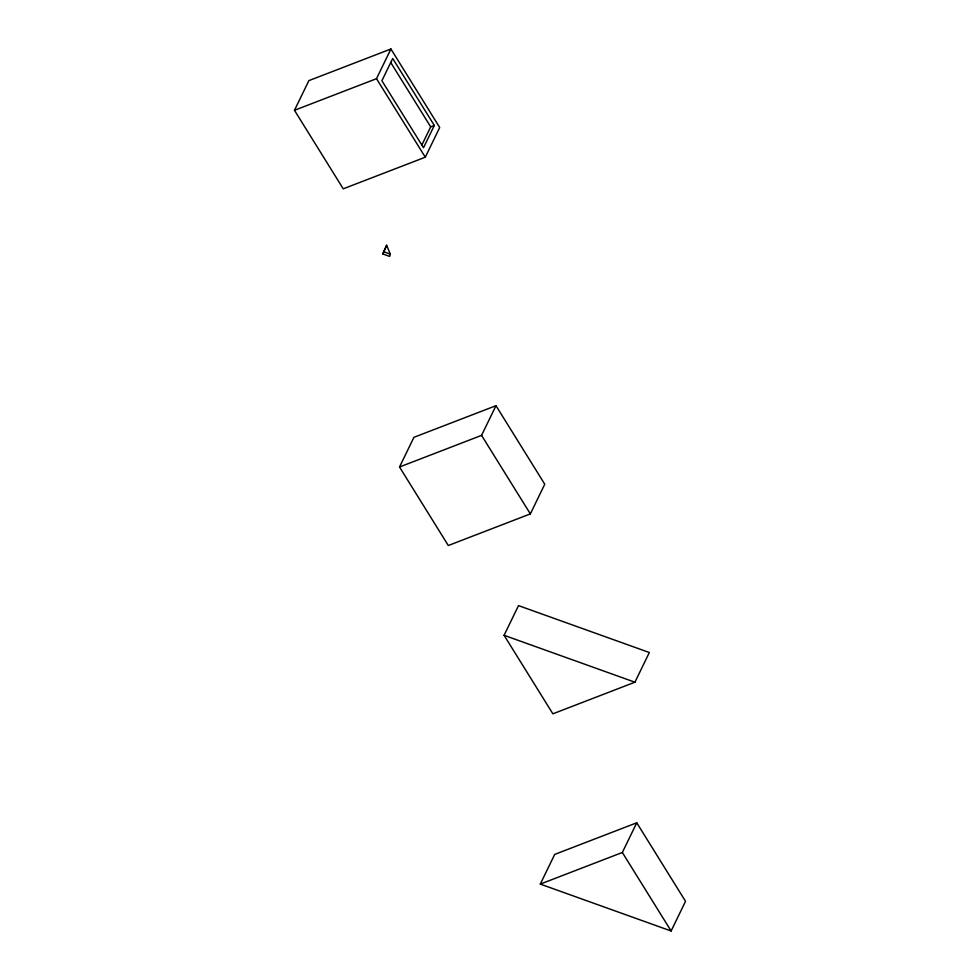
<?xml version="1.0" encoding="UTF-8"?>
<svg xmlns="http://www.w3.org/2000/svg" width="980" height="980" viewBox="0 0 980 980"><rect width="100%" height="100%" fill="white"/><g stroke="black" fill="none" stroke-linecap="round" stroke-linejoin="round"><path stroke-width="1.47" d="M382.825 253.967L386.635 245.257L390.31 254.126L389.624 256.417L382.825 253.967L386.635 245.257M294.466 110.299L308.884 80.617L390.922 49L439.702 127.523L425.296 157.204L343.245 188.821L294.466 110.299L376.504 78.682L390.922 49M421.792 145.187L430.698 126.849L434.324 125.452L392.711 58.482L381.894 80.752L423.507 147.723L434.324 125.452M399.522 466.995L413.928 437.313L495.978 405.696L544.758 484.218L530.351 513.9L448.301 545.517L399.522 466.995L481.56 435.377L495.978 405.696M504.088 635.31L518.506 605.615L649.336 652.521L634.918 682.202L552.879 713.82L504.088 635.31L634.918 682.202M540.298 884.095L554.705 854.413L636.755 822.796L685.535 901.318L671.116 931L540.298 884.095L622.337 852.478L636.755 822.796M383.511 251.676L390.31 254.126M390.689 62.45L430.698 126.849M376.504 78.682L425.296 157.204M481.56 435.377L530.351 513.9M622.337 852.478L671.116 931"/></g></svg>
